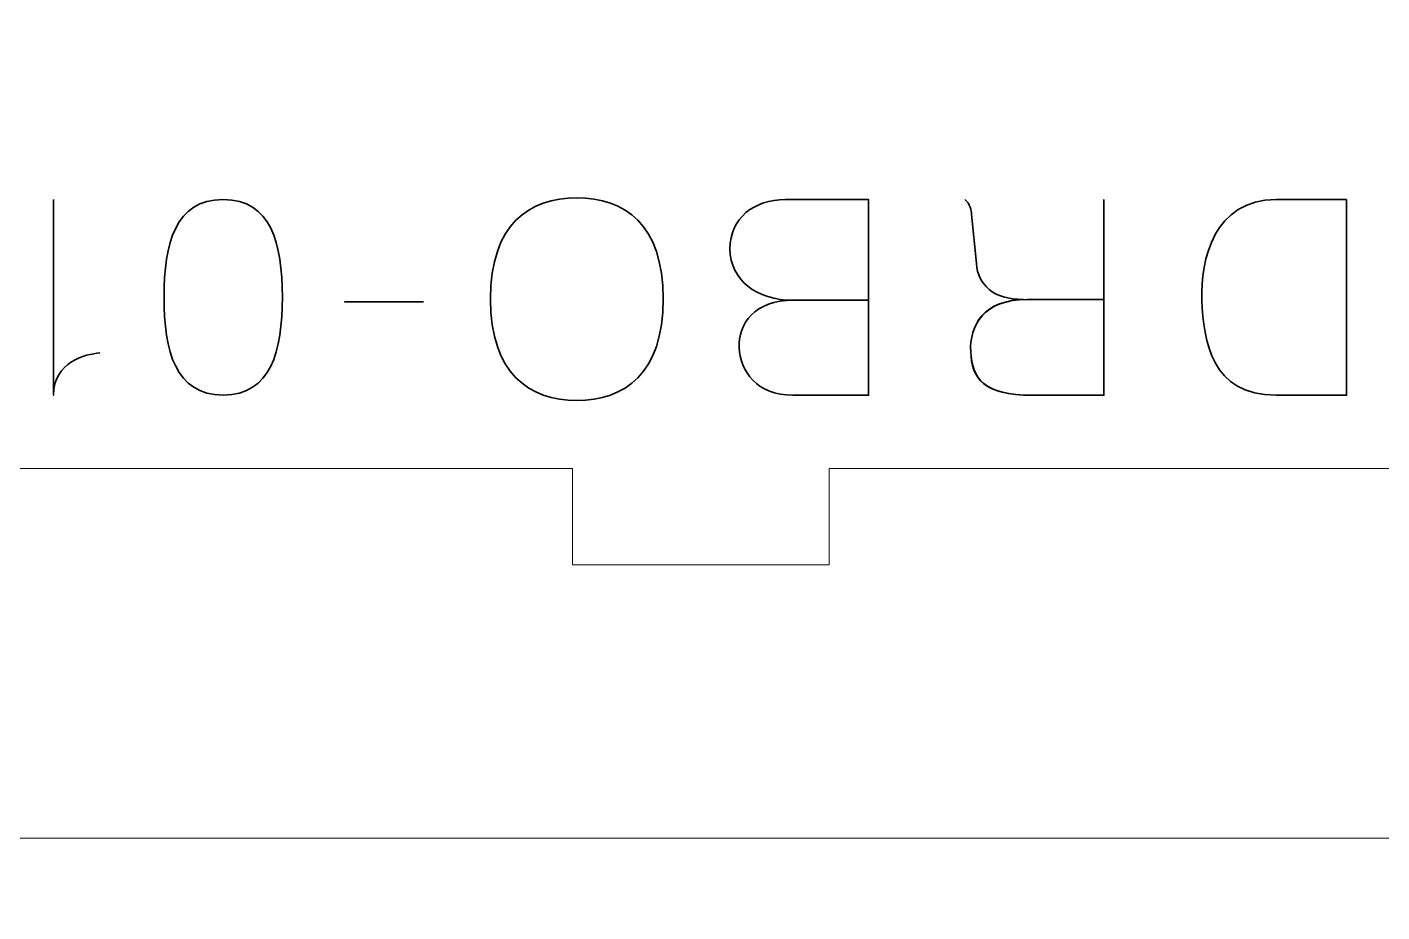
# Model space of a CAD drawing. Header units: inches. Extents: x 15 to 785, y -737 to -15.
# Drawn here: x 217.54 to 259.8, y -300 to -272.4 of the extents above; entities that cross this region are included whole.
import ezdxf

# ---------------------------------------------------------------- set-up
doc = ezdxf.new("R2010")
doc.units = ezdxf.units.IN
doc.header["$MEASUREMENT"] = 0
doc.layers.add('Layer 1', color=7, linetype='Continuous')

# ---------------------------------------------------------------- blocks, each defined once
blk = doc.blocks.new('block 11')
at = {"layer": 'Layer 1', "color": 13, "lineweight": 35, "true_color": 0xed6444}
for points, knots in [([(218.368, -277.778), (218.368, -277.778), (218.368, -283.883), (218.368, -283.883), (218.368, -282.842), (219.375, -282.596), (219.807, -282.563), (219.375, -282.596), (218.368, -282.842), (218.368, -283.883), (218.368, -283.883), (218.368, -277.778), (218.368, -277.778)], [0, 0, 0, 0, 1, 1, 1, 2, 2, 2, 3, 3, 3, 4, 4, 4, 4]), ([(225.505, -280.827), (225.505, -282.503), (225.149, -283.875), (223.659, -283.875), (222.169, -283.875), (221.814, -282.503), (221.814, -280.827), (221.814, -279.142), (222.169, -277.778), (223.659, -277.778), (225.149, -277.778), (225.505, -279.142), (225.505, -280.827)], [0, 0, 0, 0, 1, 1, 1, 2, 2, 2, 3, 3, 3, 4, 4, 4, 4]), ([(225.505, -280.827), (225.505, -282.503), (225.149, -283.875), (223.659, -283.875), (222.169, -283.875), (221.814, -282.503), (221.814, -280.827), (221.814, -279.142), (222.169, -277.778), (223.659, -277.778), (225.149, -277.778), (225.505, -279.142), (225.505, -280.827)], [0, 0, 0, 0, 1, 1, 1, 2, 2, 2, 3, 3, 3, 4, 4, 4, 4]), ([(237.384, -280.878), (237.384, -283.214), (236.173, -284.044), (234.691, -284.044), (233.21, -284.044), (231.999, -283.214), (231.999, -280.878), (231.999, -278.54), (233.21, -277.728), (234.691, -277.728), (236.173, -277.728), (237.384, -278.54), (237.384, -280.878)], [0, 0, 0, 0, 1, 1, 1, 2, 2, 2, 3, 3, 3, 4, 4, 4, 4]), ([(237.384, -280.878), (237.384, -283.214), (236.173, -284.044), (234.691, -284.044), (233.21, -284.044), (231.999, -283.214), (231.999, -280.878), (231.999, -278.54), (233.21, -277.728), (234.691, -277.728), (236.173, -277.728), (237.384, -278.54), (237.384, -280.878)], [0, 0, 0, 0, 1, 1, 1, 2, 2, 2, 3, 3, 3, 4, 4, 4, 4]), ([(243.793, -280.92), (243.793, -280.92), (241.447, -280.92), (241.447, -280.92), (240.228, -280.92), (239.729, -281.657), (239.754, -282.393), (239.788, -283.13), (240.304, -283.883), (241.431, -283.883), (241.431, -283.883), (243.793, -283.883), (243.793, -283.883), (243.793, -283.883), (243.793, -277.778), (243.793, -277.778), (243.793, -277.778), (241.194, -277.778), (241.194, -277.778), (240.228, -277.778), (239.466, -278.354), (239.466, -279.319), (239.483, -280.285), (240.287, -280.92), (241.447, -280.92), (240.287, -280.92), (239.483, -280.285), (239.466, -279.319), (239.466, -278.354), (240.228, -277.778), (241.194, -277.778), (241.194, -277.778), (243.793, -277.778), (243.793, -277.778), (243.793, -277.778), (243.793, -283.883), (243.793, -283.883), (243.793, -283.883), (241.431, -283.883), (241.431, -283.883), (240.304, -283.883), (239.788, -283.13), (239.754, -282.393), (239.729, -281.657), (240.228, -280.92), (241.447, -280.92), (241.447, -280.92), (243.793, -280.92), (243.793, -280.92)], [0, 0, 0, 0, 1, 1, 1, 2, 2, 2, 3, 3, 3, 4, 4, 4, 5, 5, 5, 6, 6, 6, 7, 7, 7, 8, 8, 8, 9, 9, 9, 10, 10, 10, 11, 11, 11, 12, 12, 12, 13, 13, 13, 14, 14, 14, 15, 15, 15, 16, 16, 16, 16]), ([(246.79, -277.778), (246.959, -277.897), (247.001, -278.134), (247.001, -278.236), (247.001, -278.236), (247.154, -279.777), (247.154, -279.777), (247.205, -280.437), (247.679, -280.894), (248.618, -280.894), (247.679, -280.894), (247.205, -280.437), (247.154, -279.777), (247.154, -279.777), (247.001, -278.236), (247.001, -278.236), (247.001, -278.134), (246.959, -277.897), (246.79, -277.778)], [0, 0, 0, 0, 1, 1, 1, 2, 2, 2, 3, 3, 3, 4, 4, 4, 5, 5, 5, 6, 6, 6, 6]), ([(251.133, -277.778), (251.133, -277.778), (251.133, -283.883), (251.133, -283.883), (251.133, -283.883), (248.906, -283.883), (248.906, -283.883), (247.349, -283.883), (247.018, -283.35), (246.976, -282.528), (246.942, -281.707), (247.357, -280.894), (248.737, -280.894), (248.737, -280.894), (251.133, -280.894), (251.133, -280.894), (251.133, -280.894), (248.737, -280.894), (248.737, -280.894), (247.382, -280.894), (246.942, -281.707), (246.976, -282.528), (247.018, -283.35), (247.382, -283.883), (248.906, -283.883), (248.906, -283.883), (251.133, -283.883), (251.133, -283.883), (251.133, -283.883), (251.133, -277.778), (251.133, -277.778)], [0, 0, 0, 0, 1, 1, 1, 2, 2, 2, 3, 3, 3, 4, 4, 4, 5, 5, 5, 6, 6, 6, 7, 7, 7, 8, 8, 8, 9, 9, 9, 10, 10, 10, 10]), ([(258.703, -277.778), (258.703, -277.778), (258.703, -283.883), (258.703, -283.883), (258.703, -283.883), (256.501, -283.883), (256.501, -283.883), (254.486, -283.883), (254.24, -282.19), (254.189, -280.92), (254.139, -279.65), (254.571, -277.778), (256.501, -277.778), (256.501, -277.778), (258.703, -277.778), (258.703, -277.778)], [0, 0, 0, 0, 1, 1, 1, 2, 2, 2, 3, 3, 3, 4, 4, 4, 5, 5, 5, 5]), ([(258.703, -277.778), (258.703, -277.778), (258.703, -283.883), (258.703, -283.883), (258.703, -283.883), (256.501, -283.883), (256.501, -283.883), (254.486, -283.883), (254.24, -282.19), (254.189, -280.92), (254.139, -279.65), (254.571, -277.778), (256.501, -277.778), (256.501, -277.778), (258.703, -277.778), (258.703, -277.778)], [0, 0, 0, 0, 1, 1, 1, 2, 2, 2, 3, 3, 3, 4, 4, 4, 5, 5, 5, 5]), ([(229.908, -280.971), (229.908, -280.971), (227.444, -280.971), (227.444, -280.971), (227.444, -280.971), (229.908, -280.971), (229.908, -280.971)], [0, 0, 0, 0, 1, 1, 1, 2, 2, 2, 2])]:
    blk.add_open_spline(points, degree=3, knots=knots, dxfattribs=at)

msp = doc.modelspace()

# ---------------------------------------------------------------- linework, layer by layer
at = {"layer": 'Layer 1', "color": 179, "lineweight": 9, "true_color": 0x231f20}
msp.add_lwpolyline([(295.535, -261.543), (295.535, -263.17), (292.535, -263.17), (292.535, -286.17), (287.56, -286.17), (287.56, -289.17), (279.56, -289.17), (279.56, -286.17), (242.56, -286.17), (242.56, -289.17), (234.56, -289.17), (234.56, -286.17), (197.561, -286.17), (197.561, -289.17), (189.561, -289.17), (189.561, -286.17), (184.535, -286.17), (184.535, -263.17), (181.535, -263.17), (181.535, -261.545)], dxfattribs=at)
at = {"layer": 'Layer 1', "color": 179, "lineweight": 35, "true_color": 0x231f20}
msp.add_open_spline([(785, -570), (785, -578.284), (778.285, -585), (770.001, -585), (770.001, -585), (30.001, -585), (30.001, -585), (21.716, -585), (15.001, -578.284), (15.001, -570), (15.001, -570), (15.001, -30), (15.001, -30), (15.001, -21.716), (21.716, -15), (30.001, -15), (30.001, -15), (770.001, -15), (770.001, -15), (778.285, -15), (785, -21.716), (785, -30), (785, -30), (785, -570), (785, -570)], degree=3, knots=[0, 0, 0, 0, 1, 1, 1, 2, 2, 2, 3, 3, 3, 4, 4, 4, 5, 5, 5, 6, 6, 6, 7, 7, 7, 8, 8, 8, 8], dxfattribs=at)
at = {"layer": 'Layer 1', "color": 179, "lineweight": 20, "true_color": 0x231f20}
msp.add_open_spline([(79.451, -90.671), (79.451, -90.671), (80.451, -90.671), (80.451, -90.671), (80.451, -90.671), (80.451, -90.698), (80.451, -90.698), (81.831, -90.698), (82.951, -89.579), (82.951, -88.199), (82.951, -88.199), (82.951, -87.703), (82.951, -87.703), (82.951, -87.703), (293.825, -87.703), (293.825, -87.703), (296.586, -87.703), (298.826, -89.942), (298.826, -92.703), (298.826, -92.703), (298.826, -292.703), (298.826, -292.703), (298.826, -295.464), (296.586, -297.703), (293.825, -297.703), (293.825, -297.703), (36.826, -297.703), (36.826, -297.703), (34.065, -297.703), (31.826, -295.464), (31.826, -292.703), (31.826, -292.703), (31.826, -105.198), (31.826, -105.198), (31.826, -105.198), (31.826, -105.218), (31.826, -105.218), (31.826, -103.837), (32.945, -102.718), (34.326, -102.718), (34.326, -102.718), (34.326, -102.699), (34.326, -102.699), (34.326, -102.699), (44.446, -102.699), (44.446, -102.699), (44.446, -102.699), (44.446, -120.699), (44.446, -120.699), (44.446, -120.699), (48.446, -120.699), (48.446, -120.699), (48.446, -120.699), (48.446, -102.699), (48.446, -102.699), (48.446, -102.699), (74.451, -102.699), (74.451, -102.699), (75.832, -102.699), (76.951, -101.579), (76.951, -100.199), (76.951, -100.199), (76.951, -93.171), (76.951, -93.171), (76.951, -91.79), (78.07, -90.671), (79.451, -90.671)], degree=3, knots=[0, 0, 0, 0, 1, 1, 1, 2, 2, 2, 3, 3, 3, 4, 4, 4, 5, 5, 5, 6, 6, 6, 7, 7, 7, 8, 8, 8, 9, 9, 9, 10, 10, 10, 11, 11, 11, 12, 12, 12, 13, 13, 13, 14, 14, 14, 15, 15, 15, 16, 16, 16, 17, 17, 17, 18, 18, 18, 19, 19, 19, 20, 20, 20, 21, 21, 21, 22, 22, 22, 22], dxfattribs=at)

# ---------------------------------------------------------------- block references
at = {"layer": 'Layer 1'}
msp.add_blockref('block 11', (0, 0), dxfattribs=at)

doc.saveas('drawing.dxf')
